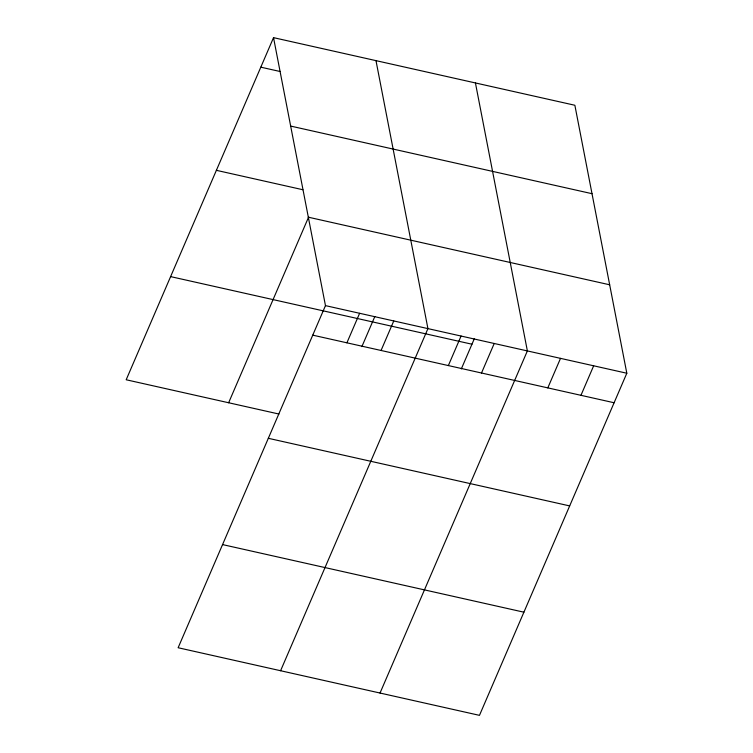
<?xml version="1.0" encoding="UTF-8"?>
<svg xmlns="http://www.w3.org/2000/svg" width="753" height="753" viewBox="0 0 753 753"><rect width="100%" height="100%" fill="white"/><g stroke="black" fill="none" stroke-linecap="round" stroke-linejoin="round"><path stroke-width="1.13" d="M273.527 37.65L325.465 305.624L178.132 647.74L479.473 715.35L626.816 373.234L574.868 105.26L273.527 37.65L126.184 379.766L278.939 414.037M228.639 402.751L308.674 216.939M346.907 342.813L359.623 313.286M361.873 346.625L374.825 316.542M381.056 350.474L393.772 320.947M280.587 670.735L427.93 328.609L375.982 60.635M448.355 365.572L461.071 336.045M461.316 368.932L474.268 338.85M481.506 373.008L494.222 343.481M380.03 693.042L527.373 350.917L475.425 82.943M547.808 387.88L560.524 358.353M580.958 395.316L593.665 365.789M260.811 67.177L280.163 71.516M290.667 126.08L592.018 193.69M216.384 170.329L302.904 189.737M308.325 217.193L609.676 284.794M325.465 305.624L626.816 373.234M170.611 276.615L471.962 344.215M312.749 335.151L614.1 402.751M268.322 438.302L569.673 505.912M222.549 544.588L523.9 612.189"/></g></svg>
